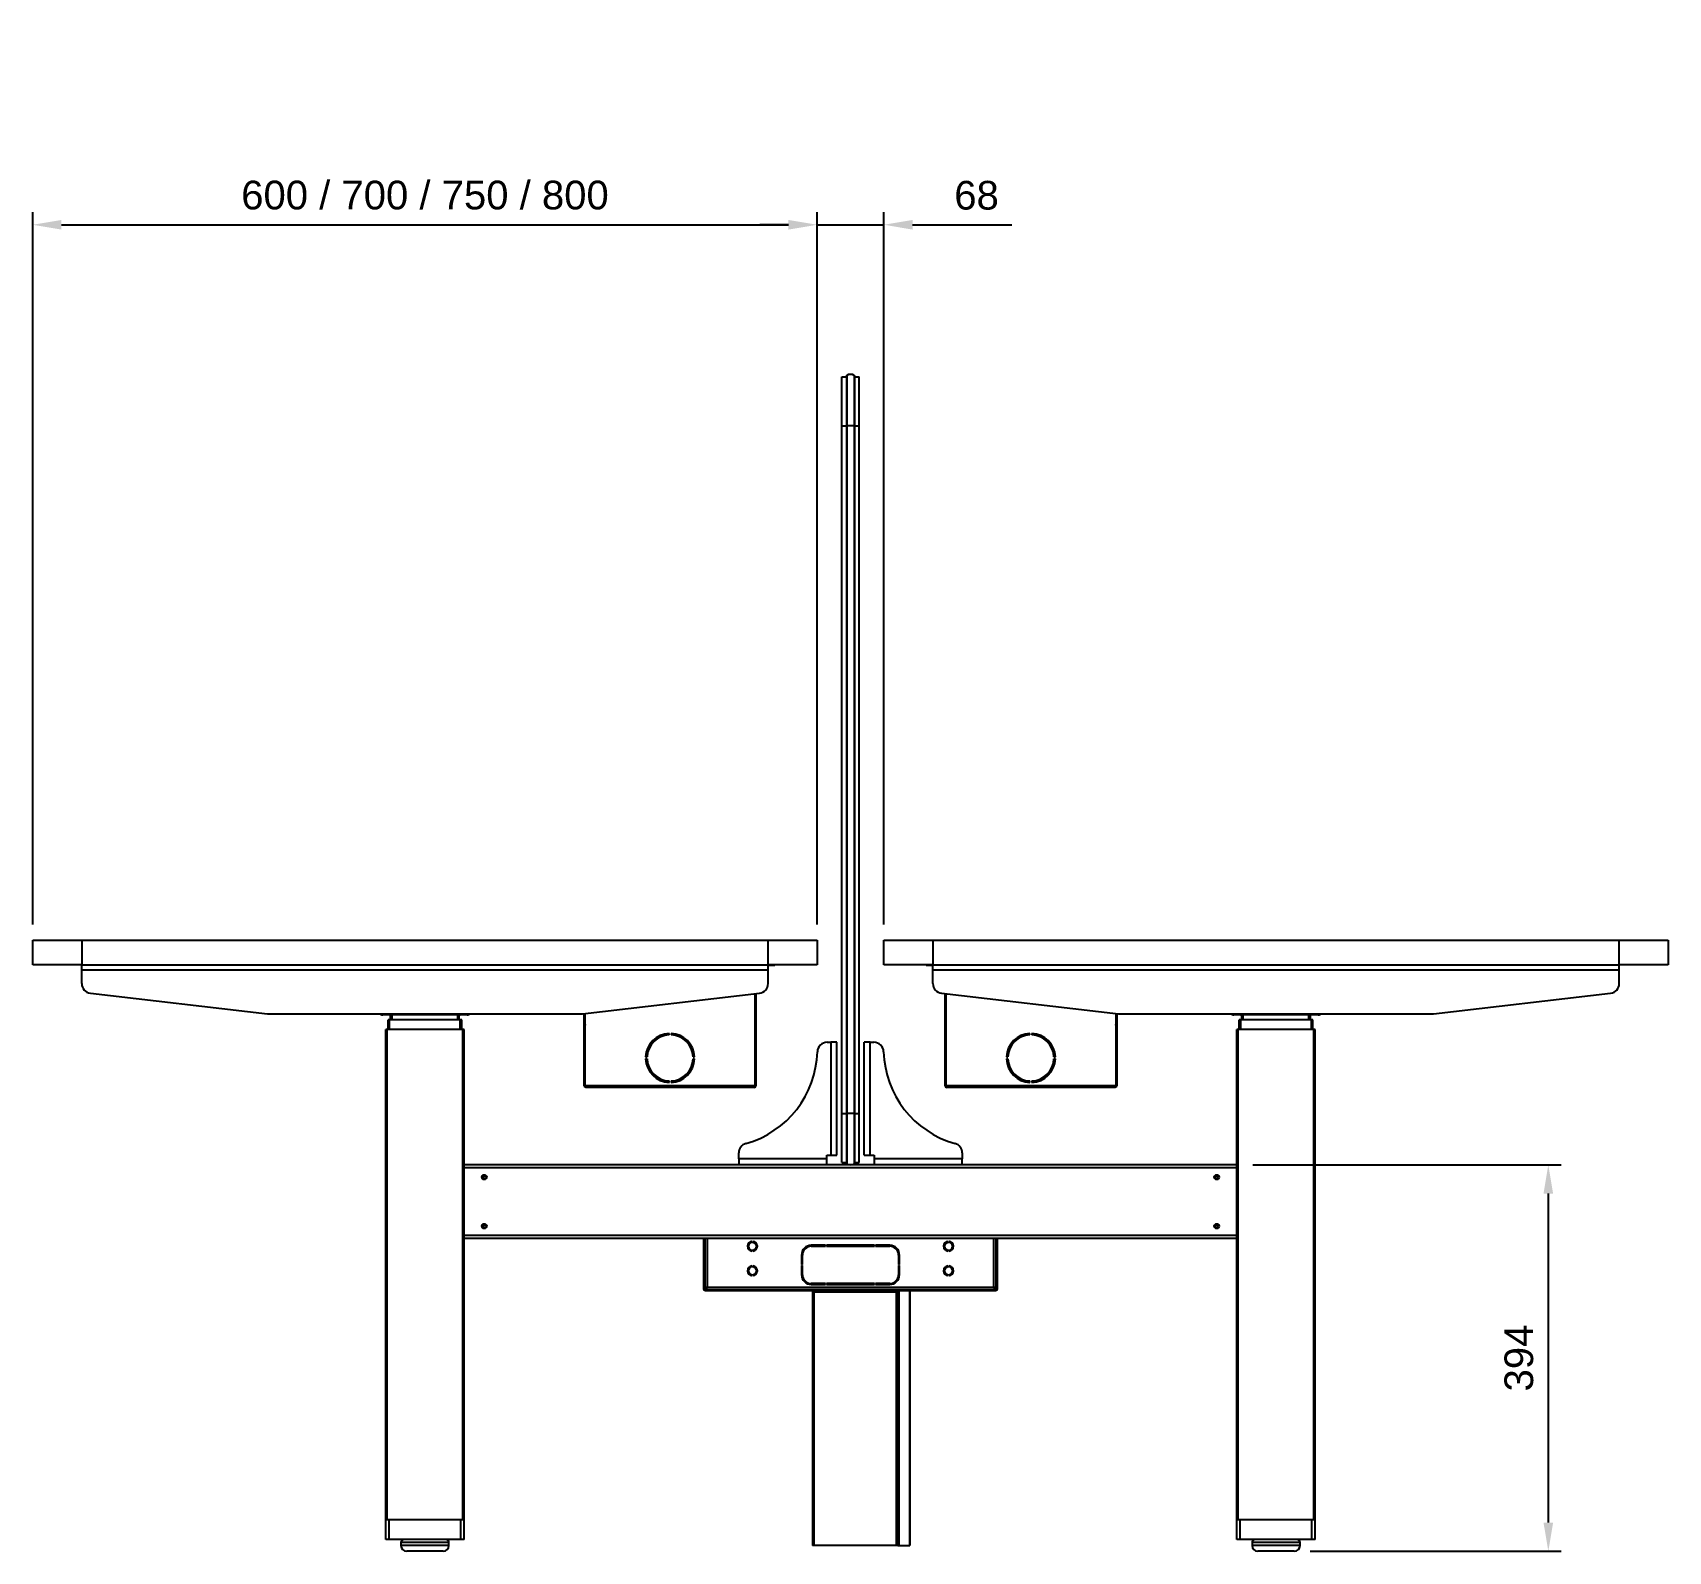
# Model space of a CAD drawing. Header units: millimetres. Extents: x -429 to 8084, y -321 to 4476.
# Drawn here: x 5208 to 6876, y 2891 to 4440 of the extents above; entities that cross this region are included whole.
import ezdxf

# ---------------------------------------------------------------- set-up
doc = ezdxf.new("R2010")
doc.units = ezdxf.units.MM
doc.header["$LTSCALE"] = 100
doc.layers.add('FURNISHERS', color=4, linetype='Continuous', lineweight=25)
doc.styles.get("Standard").update_dxf_attribs({"font": 'arial.ttf'})
doc.dimstyles.new('CGJ', dxfattribs={"dimscale": 13, "dimtxt": 2.25, "dimasz": 2.25, "dimexe": 1, "dimexo": 1.25, "dimgap": 1.15, "dimtad": 1, "dimtoh": 1, "dimdec": 1, "dimdsep": 46, "dimtxsty": 'Standard', "dimcen": 0, "dimclrd": 2, "dimclre": 2, "dimclrt": 2, "dimadec": 0, "dimazin": 0, "dimtfac": 1, "dimtdec": 1, "dimtmove": 0, "dimatfit": 0, "dimfxl": 1, "dimtolj": 1, "dimtzin": 0, "dimlwe": -1, "dimarcsym": 2})

# ---------------------------------------------------------------- blocks, each defined once
blk = doc.blocks.new('*D75')
at = {"layer": 'Defpoints', "color": 0, "transparency": 16777216}
for p in [(6007.8, 4244), (5207.8, 3514.5), (6007.8, 3514.5)]:
    blk.add_point(p, dxfattribs=at)
at = {"layer": 'FURNISHERS', "color": 2, "transparency": 16777216}
for p, q in [((5207.8, 3530.7), (5207.8, 4257)), ((6007.8, 3530.7), (6007.8, 4257))]:
    blk.add_line(p, q, dxfattribs=at)
at = {"layer": 'FURNISHERS', "color": 2, "lineweight": -2, "transparency": 16777216}
blk.add_line((5237, 4244), (5978.5, 4244), dxfattribs=at)
at = {"layer": 'FURNISHERS', "color": 2, "transparency": 16777216}
for points in [[(5237, 4248.9), (5237, 4239.1), (5207.8, 4244)], [(5978.5, 4248.9), (5978.5, 4239.1), (6007.8, 4244)]]:
    blk.add_solid(points, dxfattribs=at)
at = {"layer": 'FURNISHERS', "color": 2, "transparency": 16777216, "insert": (5607.8, 4274.1), "char_height": 29.25, "attachment_point": 5}
blk.add_mtext('\\A1;600 / 700 / 750 / 800', dxfattribs=at)
blk = doc.blocks.new('*D76')
at = {"layer": 'Defpoints', "color": 0, "transparency": 16777216}
for p in [(6435.8, 3285.5), (6494.3, 2891.5), (6753.4, 2891.5)]:
    blk.add_point(p, dxfattribs=at)
at = {"layer": 'FURNISHERS', "color": 2, "transparency": 16777216}
for p, q in [((6452, 3285.5), (6766.4, 3285.5)), ((6510.5, 2891.5), (6766.4, 2891.5))]:
    blk.add_line(p, q, dxfattribs=at)
at = {"layer": 'FURNISHERS', "color": 2, "lineweight": -2, "transparency": 16777216}
blk.add_line((6753.4, 3256.2), (6753.4, 2920.7), dxfattribs=at)
at = {"layer": 'FURNISHERS', "color": 2, "transparency": 16777216}
for points in [[(6748.5, 3256.2), (6758.3, 3256.2), (6753.4, 3285.5)], [(6748.5, 2920.7), (6758.3, 2920.7), (6753.4, 2891.5)]]:
    blk.add_solid(points, dxfattribs=at)
at = {"layer": 'FURNISHERS', "color": 2, "transparency": 16777216, "insert": (6723.5, 3088.5), "char_height": 29.25, "attachment_point": 5, "rotation": 90}
blk.add_mtext('\\A1;394', dxfattribs=at)
blk = doc.blocks.new('*D77')
at = {"layer": 'Defpoints', "color": 0, "transparency": 16777216}
for p in [(6075.8, 4244), (6007.8, 3514.5), (6075.8, 3514.5)]:
    blk.add_point(p, dxfattribs=at)
at = {"layer": 'FURNISHERS', "color": 2, "transparency": 16777216}
for p, q in [((6007.8, 3530.7), (6007.8, 4257)), ((6075.8, 3530.7), (6075.8, 4257))]:
    blk.add_line(p, q, dxfattribs=at)
at = {"layer": 'FURNISHERS', "color": 2, "lineweight": -2, "transparency": 16777216}
for p, q in [((5978.5, 4244), (5949.3, 4244)), ((6007.8, 4244), (6075.8, 4244)), ((6105, 4244), (6206.3, 4244))]:
    blk.add_line(p, q, dxfattribs=at)
at = {"layer": 'FURNISHERS', "color": 2, "transparency": 16777216}
for points in [[(5978.5, 4248.9), (5978.5, 4239.1), (6007.8, 4244)], [(6105, 4248.9), (6105, 4239.1), (6075.8, 4244)]]:
    blk.add_solid(points, dxfattribs=at)
at = {"layer": 'FURNISHERS', "color": 2, "transparency": 16777216, "insert": (6170.3, 4273.9), "char_height": 29.25, "attachment_point": 5}
blk.add_mtext('\\A1;68', dxfattribs=at)

msp = doc.modelspace()

# ---------------------------------------------------------------- linework, layer by layer
at = {"color": 7, "linetype": 'Continuous', "lineweight": -3}
for p, q in [((6032.75, 4038.96), (6032.75, 4088.96)), ((6032.75, 4088.96), (6037.75, 4088.96)), ((6037.75, 4089.96), (6037.75, 4038.96)), ((6037.99, 4090.38), (6037.99, 4038.96)), ((6045.51, 4090.38), (6045.51, 4038.96)), ((6045.75, 4089.96), (6045.75, 4038.96)), ((6045.75, 4088.96), (6050.75, 4088.96)), ((6050.75, 4038.96), (6050.75, 4088.96)), ((6032.75, 3337.96), (6032.75, 4038.96)), ((6032.75, 4038.96), (6037.75, 4038.96)), ((6037.99, 4038.96), (6037.75, 4038.96)), ((6037.75, 4038.96), (6037.75, 3337.96)), ((6045.51, 4038.96), (6037.99, 4038.96)), ((6037.99, 4038.96), (6037.99, 3337.96)), ((6045.51, 4038.96), (6045.51, 3337.96)), ((6045.75, 4038.96), (6045.51, 4038.96)), ((6045.75, 4038.96), (6045.75, 3337.96)), ((6045.75, 4038.96), (6050.75, 4038.96)), ((6050.75, 3337.96), (6050.75, 4038.96)), ((5207.75, 3489.46), (5207.75, 3514.46)), ((5207.75, 3514.46), (5257.75, 3514.46)), ((5257.75, 3514.46), (5257.75, 3489.46)), ((5257.75, 3514.46), (5957.75, 3514.46)), ((5957.75, 3489.46), (5957.75, 3514.46)), ((5957.75, 3514.46), (6007.75, 3514.46)), ((6007.75, 3514.46), (6007.75, 3489.46)), ((6075.75, 3489.46), (6075.75, 3514.46)), ((6075.75, 3514.46), (6125.75, 3514.46)), ((6125.75, 3514.46), (6125.75, 3489.46)), ((6125.75, 3514.46), (6825.75, 3514.46)), ((6825.75, 3489.46), (6825.75, 3514.46)), ((6825.75, 3514.46), (6875.75, 3514.46)), ((6875.75, 3514.46), (6875.75, 3489.46)), ((5257.75, 3489.46), (5207.75, 3489.46)), ((5257.75, 3489.46), (5957.75, 3489.46)), ((5257.75, 3484.46), (5257.75, 3489.46)), ((6007.75, 3489.46), (5957.75, 3489.46)), ((5957.75, 3484.46), (5957.75, 3489.46)), ((5959.45, 3488.66), (5957.75, 3488.66)), ((5959.45, 3488.66), (5959.45, 3489.46)), ((5964.45, 3488.66), (5959.45, 3488.66)), ((5964.45, 3489.46), (5964.45, 3488.66)), ((6125.75, 3489.46), (6075.75, 3489.46)), ((6119.05, 3488.66), (6119.05, 3489.46)), ((6124.05, 3488.66), (6119.05, 3488.66)), ((6124.05, 3489.46), (6124.05, 3488.66)), ((6125.75, 3488.66), (6124.05, 3488.66)), ((6125.75, 3489.46), (6825.75, 3489.46)), ((6125.75, 3484.46), (6125.75, 3489.46)), ((6875.75, 3489.46), (6825.75, 3489.46)), ((6825.75, 3484.46), (6825.75, 3489.46)), ((5257.75, 3470.37), (5257.75, 3484.46)), ((5257.75, 3484.46), (5957.75, 3484.46)), ((5957.75, 3470.37), (5957.75, 3484.46)), ((6125.75, 3470.37), (6125.75, 3484.46)), ((6125.75, 3484.46), (6825.75, 3484.46)), ((6825.75, 3470.37), (6825.75, 3484.46)), ((5266.6, 3460.43), (5447.18, 3439.52)), ((5768.32, 3439.52), (5948.9, 3460.43)), ((5944.25, 3459.89), (5944.25, 3366.06)), ((5944.45, 3459.92), (5944.45, 3366.06)), ((5945.25, 3460.01), (5945.25, 3366.06)), ((6134.6, 3460.43), (6315.18, 3439.52)), ((6138.25, 3366.06), (6138.25, 3460.01)), ((6139.05, 3366.06), (6139.05, 3459.92)), ((6139.25, 3366.06), (6139.25, 3459.89)), ((6636.32, 3439.52), (6816.9, 3460.43)), ((5448.33, 3439.46), (5767.17, 3439.46)), ((5571.82, 3438.46), (5564.75, 3438.46)), ((5571.82, 3439.46), (5571.82, 3438.46)), ((5643.68, 3438.46), (5571.82, 3438.46)), ((5572.75, 3433.46), (5572.75, 3438.46)), ((5574.25, 3433.46), (5574.25, 3438.46)), ((5641.25, 3433.46), (5641.25, 3438.46)), ((5642.75, 3433.46), (5642.75, 3438.46)), ((5643.68, 3439.46), (5643.68, 3438.46)), ((5650.75, 3438.46), (5643.68, 3438.46)), ((5770.25, 3366.06), (5770.25, 3439.75)), ((5771.05, 3366.06), (5771.05, 3439.84)), ((5771.25, 3366.06), (5771.25, 3439.86)), ((6312.25, 3439.86), (6312.25, 3366.06)), ((6312.45, 3439.84), (6312.45, 3366.06)), ((6313.25, 3439.75), (6313.25, 3366.06)), ((6316.33, 3439.46), (6635.17, 3439.46)), ((6439.82, 3438.46), (6432.75, 3438.46)), ((6439.82, 3439.46), (6439.82, 3438.46)), ((6511.68, 3438.46), (6439.82, 3438.46)), ((6440.75, 3433.46), (6440.75, 3438.46)), ((6442.25, 3433.46), (6442.25, 3438.46)), ((6509.25, 3433.46), (6509.25, 3438.46)), ((6510.75, 3433.46), (6510.75, 3438.46)), ((6511.68, 3439.46), (6511.68, 3438.46)), ((6518.75, 3438.46), (6511.68, 3438.46)), ((5567.75, 2923.46), (5567.75, 3423.46)), ((5569.25, 3423.46), (5567.75, 3423.46)), ((5569.25, 2923.46), (5569.25, 3423.46)), ((5646.25, 3423.46), (5569.25, 3423.46)), ((5570.25, 3423.46), (5570.25, 3433.46)), ((5571.75, 3433.46), (5570.25, 3433.46)), ((5571.75, 3423.46), (5571.75, 3433.46)), ((5643.75, 3433.46), (5571.75, 3433.46)), ((5643.75, 3423.46), (5643.75, 3433.46)), ((5645.25, 3433.46), (5643.75, 3433.46)), ((5645.25, 3423.46), (5645.25, 3433.46)), ((5646.25, 2923.46), (5646.25, 3423.46)), ((5647.75, 3423.46), (5646.25, 3423.46)), ((5647.75, 2923.46), (5647.75, 3423.46)), ((5856.75, 3417.94), (5856.75, 3419.44)), ((5858.75, 3419.44), (5858.75, 3417.94)), ((6224.75, 3417.94), (6224.75, 3419.44)), ((6226.75, 3419.44), (6226.75, 3417.94)), ((6435.75, 2923.46), (6435.75, 3423.46)), ((6437.25, 3423.46), (6435.75, 3423.46)), ((6437.25, 2923.46), (6437.25, 3423.46)), ((6514.25, 3423.46), (6437.25, 3423.46)), ((6438.25, 3423.46), (6438.25, 3433.46)), ((6439.75, 3433.46), (6438.25, 3433.46)), ((6439.75, 3423.46), (6439.75, 3433.46)), ((6511.75, 3433.46), (6439.75, 3433.46)), ((6511.75, 3423.46), (6511.75, 3433.46)), ((6513.25, 3433.46), (6511.75, 3433.46)), ((6513.25, 3423.46), (6513.25, 3433.46)), ((6514.25, 2923.46), (6514.25, 3423.46)), ((6515.75, 3423.46), (6514.25, 3423.46)), ((6515.75, 2923.46), (6515.75, 3423.46)), ((6017.95, 3410.46), (6021.75, 3410.46)), ((6021.75, 3410.46), (6021.75, 3295.46)), ((6027.75, 3410.46), (6021.75, 3410.46)), ((6027.75, 3295.46), (6027.75, 3410.46)), ((6055.75, 3295.46), (6055.75, 3410.46)), ((6061.75, 3410.46), (6055.75, 3410.46)), ((6061.75, 3295.46), (6061.75, 3410.46)), ((6061.75, 3410.46), (6065.55, 3410.46)), ((5832.77, 3395.46), (5834.27, 3395.46)), ((5834.27, 3393.46), (5832.77, 3393.46)), ((5881.23, 3395.46), (5882.73, 3395.46)), ((5882.73, 3393.46), (5881.23, 3393.46)), ((6200.77, 3395.46), (6202.27, 3395.46)), ((6202.27, 3393.46), (6200.77, 3393.46)), ((6249.23, 3395.46), (6250.73, 3395.46)), ((6250.73, 3393.46), (6249.23, 3393.46)), ((5856.75, 3369.48), (5856.75, 3370.98)), ((5858.75, 3370.98), (5858.75, 3369.48)), ((6224.75, 3369.48), (6224.75, 3370.98)), ((6226.75, 3370.98), (6226.75, 3369.48)), ((5770.25, 3366.06), (5771.05, 3366.06)), ((5944.25, 3366.06), (5771.25, 3366.06)), ((5943.65, 3364.46), (5771.85, 3364.46)), ((5944.45, 3366.06), (5945.25, 3366.06)), ((6138.25, 3366.06), (6139.05, 3366.06)), ((6312.25, 3366.06), (6139.25, 3366.06)), ((6311.65, 3364.46), (6139.85, 3364.46)), ((6312.45, 3366.06), (6313.25, 3366.06)), ((6032.75, 3287.96), (6032.75, 3337.96)), ((6032.75, 3337.96), (6037.75, 3337.96)), ((6037.99, 3337.96), (6037.75, 3337.96)), ((6037.75, 3337.96), (6037.75, 3286.96)), ((6045.51, 3337.96), (6037.99, 3337.96)), ((6037.99, 3337.96), (6037.99, 3286.53)), ((6045.51, 3337.96), (6045.51, 3286.53)), ((6045.75, 3337.96), (6045.51, 3337.96)), ((6045.75, 3337.96), (6045.75, 3286.96)), ((6045.75, 3337.96), (6050.75, 3337.96)), ((6050.75, 3287.96), (6050.75, 3337.96)), ((5927.75, 3291.46), (5927.75, 3297.59)), ((6017.75, 3291.46), (5927.75, 3291.46)), ((5927.75, 3291.46), (5927.75, 3285.46)), ((6017.75, 3295.46), (6021.75, 3295.46)), ((6017.75, 3291.46), (6017.75, 3295.46)), ((6017.75, 3285.46), (6017.75, 3291.46)), ((6021.75, 3295.46), (6027.75, 3295.46)), ((6032.75, 3287.96), (6037.75, 3287.96)), ((6045.75, 3287.96), (6050.75, 3287.96)), ((6055.75, 3295.46), (6061.75, 3295.46)), ((6061.75, 3295.46), (6065.75, 3295.46)), ((6065.75, 3295.46), (6065.75, 3291.46)), ((6155.75, 3291.46), (6065.75, 3291.46)), ((6065.75, 3291.46), (6065.75, 3285.46)), ((6155.75, 3297.59), (6155.75, 3291.46)), ((6155.75, 3285.46), (6155.75, 3291.46)), ((6435.75, 3285.46), (5647.75, 3285.46)), ((6435.75, 3282.46), (5647.75, 3282.46)), ((6435.75, 3213.46), (5647.75, 3213.46)), ((6435.75, 3210.46), (5647.75, 3210.46)), ((5891.75, 3210.46), (5891.75, 3159.46)), ((5892.75, 3210.46), (5892.75, 3159.46)), ((5893.25, 3210.46), (5893.25, 3159.83)), ((5895.65, 3210.46), (5895.65, 3160.86)), ((5941.25, 3206.43), (5941.25, 3207.43)), ((5942.25, 3207.43), (5942.25, 3206.43)), ((6016.25, 3203.46), (6001.75, 3203.46)), ((6016.25, 3202.46), (6016.25, 3203.46)), ((6017.25, 3203.46), (6017.25, 3202.46)), ((6066.25, 3203.46), (6017.25, 3203.46)), ((6066.25, 3202.46), (6066.25, 3203.46)), ((6081.75, 3203.46), (6067.25, 3203.46)), ((6067.25, 3203.46), (6067.25, 3202.46)), ((6141.25, 3206.43), (6141.25, 3207.43)), ((6142.25, 3207.43), (6142.25, 3206.43)), ((6187.85, 3160.86), (6187.85, 3210.46)), ((6190.25, 3159.83), (6190.25, 3210.46)), ((6190.75, 3159.46), (6190.75, 3210.46)), ((6191.75, 3159.46), (6191.75, 3210.46)), ((5941.25, 3197.49), (5941.25, 3198.49)), ((5942.25, 3198.49), (5942.25, 3197.49)), ((5991.75, 3193.46), (5991.75, 3183.96)), ((5992.75, 3183.96), (5992.75, 3193.46)), ((6001.75, 3202.46), (6016.25, 3202.46)), ((6017.25, 3202.46), (6066.25, 3202.46)), ((6067.25, 3202.46), (6081.75, 3202.46)), ((6090.75, 3193.46), (6090.75, 3183.96)), ((6091.75, 3183.96), (6091.75, 3193.46)), ((6141.25, 3197.49), (6141.25, 3198.49)), ((6142.25, 3198.49), (6142.25, 3197.49)), ((5941.25, 3181.43), (5941.25, 3182.43)), ((5941.25, 3172.49), (5941.25, 3173.49)), ((5942.25, 3182.43), (5942.25, 3181.43)), ((5942.25, 3173.49), (5942.25, 3172.49)), ((5991.75, 3183.96), (5992.75, 3183.96)), ((5992.75, 3182.96), (5991.75, 3182.96)), ((5991.75, 3182.96), (5991.75, 3173.46)), ((5992.75, 3173.46), (5992.75, 3182.96)), ((6090.75, 3183.96), (6091.75, 3183.96)), ((6091.75, 3182.96), (6090.75, 3182.96)), ((6090.75, 3182.96), (6090.75, 3173.46)), ((6091.75, 3173.46), (6091.75, 3182.96)), ((6141.25, 3181.43), (6141.25, 3182.43)), ((6141.25, 3172.49), (6141.25, 3173.49)), ((6142.25, 3182.43), (6142.25, 3181.43)), ((6142.25, 3173.49), (6142.25, 3172.49)), ((5891.75, 3159.46), (5892.75, 3159.46)), ((5893.25, 3159.83), (5894.45, 3159.83)), ((5893.75, 3158.46), (5893.75, 3157.46)), ((5893.75, 3158.46), (6189.75, 3158.46)), ((5893.75, 3157.46), (6189.75, 3157.46)), ((5894.63, 3158.46), (5894.63, 3159.66)), ((5895.65, 3160.86), (6187.85, 3160.86)), ((6016.25, 3164.46), (6001.75, 3164.46)), ((6001.75, 3163.46), (6016.25, 3163.46)), ((6002.9, 3157.46), (6002.9, 3155.86)), ((6002.9, 3155.86), (6002.9, 2897.46)), ((6004.5, 3155.86), (6002.9, 3155.86)), ((6003.7, 3157.46), (6003.7, 3155.86)), ((6004.5, 3156.66), (6004.5, 3157.46)), ((6007.5, 3156.66), (6004.5, 3156.66)), ((6004.5, 3156.66), (6004.5, 3155.86)), ((6004.5, 3155.86), (6088.3, 3155.86)), ((6004.5, 3155.86), (6004.5, 2897.46)), ((6007.5, 3157.46), (6007.5, 3156.66)), ((6085.3, 3156.66), (6007.5, 3156.66)), ((6016.25, 3163.46), (6016.25, 3164.46)), ((6066.25, 3164.46), (6017.25, 3164.46)), ((6017.25, 3164.46), (6017.25, 3163.46)), ((6017.25, 3163.46), (6066.25, 3163.46)), ((6066.25, 3163.46), (6066.25, 3164.46)), ((6081.75, 3164.46), (6067.25, 3164.46)), ((6067.25, 3164.46), (6067.25, 3163.46)), ((6067.25, 3163.46), (6081.75, 3163.46)), ((6085.3, 3156.66), (6085.3, 3157.46)), ((6088.3, 3156.66), (6085.3, 3156.66)), ((6088.3, 3157.46), (6088.3, 3156.66)), ((6088.3, 3155.86), (6088.3, 3156.66)), ((6088.3, 3155.86), (6088.3, 2897.46)), ((6089.9, 3155.86), (6088.3, 3155.86)), ((6089.1, 3157.46), (6089.1, 3155.86)), ((6089.9, 3157.46), (6089.9, 3155.86)), ((6089.9, 3155.86), (6089.9, 2897.46)), ((6090.9, 3157.46), (6090.9, 2897.46)), ((6101.9, 3157.46), (6101.9, 2897.46)), ((6102.2, 3157.46), (6102.2, 2897.46)), ((6188.87, 3158.46), (6188.87, 3159.66)), ((6190.25, 3159.83), (6189.05, 3159.83)), ((6189.75, 3157.46), (6189.75, 3158.46)), ((6190.75, 3159.46), (6191.75, 3159.46)), ((5569.25, 2923.46), (5567.75, 2923.46)), ((5567.75, 2903.46), (5567.75, 2923.46)), ((5646.25, 2923.46), (5569.25, 2923.46)), ((5571.25, 2903.46), (5571.25, 2923.46)), ((5644.25, 2923.46), (5571.25, 2923.46)), ((5644.25, 2903.46), (5644.25, 2923.46)), ((5647.75, 2923.46), (5646.25, 2923.46)), ((5647.75, 2903.46), (5647.75, 2923.46)), ((6435.75, 2903.46), (6435.75, 2923.46)), ((6437.25, 2923.46), (6435.75, 2923.46)), ((6514.25, 2923.46), (6437.25, 2923.46)), ((6439.25, 2903.46), (6439.25, 2923.46)), ((6512.25, 2923.46), (6439.25, 2923.46)), ((6512.25, 2903.46), (6512.25, 2923.46)), ((6515.75, 2923.46), (6514.25, 2923.46)), ((6515.75, 2903.46), (6515.75, 2923.46)), ((5571.25, 2903.46), (5567.75, 2903.46)), ((5644.25, 2903.46), (5571.25, 2903.46)), ((5647.75, 2903.46), (5644.25, 2903.46)), ((6439.25, 2903.46), (6435.75, 2903.46)), ((6512.25, 2903.46), (6439.25, 2903.46)), ((6515.75, 2903.46), (6512.25, 2903.46)), ((5583.25, 2900.46), (5583.25, 2897.46)), ((5632.25, 2900.46), (5583.25, 2900.46)), ((5632.25, 2897.46), (5583.25, 2897.46)), ((5626.25, 2891.46), (5589.25, 2891.46)), ((5632.25, 2897.46), (5632.25, 2900.46)), ((6004.5, 2897.46), (6002.9, 2897.46)), ((6088.3, 2897.46), (6004.5, 2897.46)), ((6089.9, 2897.46), (6088.3, 2897.46)), ((6089.9, 2897.46), (6090.9, 2897.46)), ((6090.9, 2897.46), (6101.9, 2897.46)), ((6101.9, 2897.46), (6102.2, 2897.46)), ((6451.25, 2900.46), (6451.25, 2897.46)), ((6500.25, 2900.46), (6451.25, 2900.46)), ((6500.25, 2897.46), (6451.25, 2897.46)), ((6494.25, 2891.46), (6457.25, 2891.46)), ((6500.25, 2897.46), (6500.25, 2900.46))]:
    msp.add_line(p, q, dxfattribs=at)
at = {"color": 7, "linetype": 'Continuous', "lineweight": -3, "flags": 128}
for points in [[(5771.05, 3429.34), (5771.24, 3429.44), (5771.25, 3429.44)], [(5944.25, 3429.44), (5944.26, 3429.44), (5944.45, 3429.34)], [(6139.05, 3429.34), (6139.24, 3429.44), (6139.25, 3429.44)], [(6312.25, 3429.44), (6312.26, 3429.44), (6312.45, 3429.34)]]:
    msp.add_lwpolyline(points, dxfattribs=at)
at = {"color": 7, "linetype": 'Continuous', "lineweight": -3}
for centre, radius in [((5668.25, 3272.96), 2.5), ((5668.25, 3272.96), 1.25), ((6415.25, 3272.96), 2.5), ((6415.25, 3272.96), 1.25), ((5668.25, 3222.96), 2.5), ((5668.25, 3222.96), 1.25), ((6415.25, 3222.96), 2.5), ((6415.25, 3222.96), 1.25)]:
    msp.add_circle(centre, radius, dxfattribs=at)
for centre, radius, start, end in [((6038.25, 4089.96), 0.5, 121.89079, 180), ((6041.75, 4084.33), 7.12, 58.10921, 121.89079), ((6045.25, 4089.96), 0.5, 0, 58.10921), ((5267.75, 3470.37), 10, 180, 263.39516), ((5947.75, 3470.37), 10, 276.60484, 0), ((6135.75, 3470.37), 10, 180, 263.39516), ((6815.75, 3470.37), 10, 276.60484, 0), ((5448.33, 3449.46), 10, 263.39516, 270), ((5564.75, 3443.46), 5, 233.1301, 270), ((5564.86, 3441.45), 2.99, 221.69327, 267.82793), ((5571.94, 3441.45), 2.99, 221.69327, 267.82793), ((5643.57, 3441.45), 2.99, 272.17207, 318.30673), ((5650.75, 3443.46), 5, 270, 306.8699), ((5650.64, 3441.45), 2.99, 272.17207, 318.30673), ((5767.17, 3449.46), 10, 270, 276.60484), ((6316.33, 3449.46), 10, 263.39516, 270), ((6432.75, 3443.46), 5, 233.1301, 270), ((6432.86, 3441.45), 2.99, 221.69327, 267.82793), ((6439.94, 3441.45), 2.99, 221.69327, 267.82793), ((6511.57, 3441.45), 2.99, 272.17207, 318.30673), ((6518.75, 3443.46), 5, 270, 306.8699), ((6518.64, 3441.45), 2.99, 272.17207, 318.30673), ((6635.17, 3449.46), 10, 270, 276.60484), ((5771.85, 3427.96), 0.8, 138.59038, 180), ((5857.75, 3394.46), 25, 92.29244, 177.70756), ((5857.75, 3394.46), 25, 2.29244, 87.70756), ((5943.65, 3427.96), 0.8, 0, 41.40962), ((6139.85, 3427.96), 0.8, 138.59038, 180), ((6225.75, 3394.46), 25, 92.29244, 177.70756), ((6225.75, 3394.46), 25, 2.29244, 87.70756), ((6311.65, 3427.96), 0.8, 0, 41.40962), ((5857.75, 3394.46), 23.5, 92.43885, 177.56115), ((5857.75, 3394.46), 23.5, 2.43885, 87.56115), ((6017.95, 3400.46), 10, 90, 178.42212), ((6065.55, 3400.46), 10, 1.57788, 90), ((6225.75, 3394.46), 23.5, 92.43885, 177.56115), ((6225.75, 3394.46), 23.5, 2.43885, 87.56115), ((5857.75, 3394.46), 25, 182.29244, 267.70756), ((5857.75, 3394.46), 23.5, 182.43885, 267.56115), ((5857.75, 3394.46), 23.5, 272.43885, 357.56115), ((5857.75, 3394.46), 25, 272.29244, 357.70756), ((5907.99, 3403.49), 100, 285.69496, 358.42212), ((6175.51, 3403.49), 100, 181.57788, 254.30504), ((6225.75, 3394.46), 25, 182.29244, 267.70756), ((6225.75, 3394.46), 23.5, 182.43885, 267.56115), ((6225.75, 3394.46), 25, 272.29244, 357.70756), ((6225.75, 3394.46), 23.5, 272.43885, 357.56115), ((5771.85, 3366.06), 1.6, 180, 270), ((5771.85, 3366.06), 0.8, 180, 236.02018), ((5943.65, 3366.06), 1.6, 270, 0), ((5943.65, 3366.06), 0.8, 303.9456, 0), ((6139.85, 3366.06), 1.6, 180, 270), ((6139.85, 3366.06), 0.8, 180, 236.02018), ((6311.65, 3366.06), 1.6, 270, 0), ((6311.65, 3366.06), 0.8, 303.93942, 0), ((5937.75, 3297.59), 10, 105.69496, 180), ((6145.75, 3297.59), 10, 0, 74.30504), ((6038.25, 3286.96), 0.5, 180, 238.10921), ((6041.75, 3292.58), 7.12, 238.10921, 301.89079), ((6045.25, 3286.96), 0.5, 301.89079, 360), ((5941.75, 3202.46), 4.99, 95.74641, 264.25359), ((5941.75, 3202.46), 4.74, 96.05135, 263.94865), ((5941.75, 3202.46), 4, 97.18076, 262.81924), ((5941.75, 3202.46), 4.99, 275.74641, 84.25359), ((5941.75, 3202.46), 4.74, 276.05135, 83.94865), ((5941.75, 3202.46), 4, 277.18076, 82.81924), ((6001.75, 3193.46), 10, 90, 180), ((6081.75, 3193.46), 10, 0, 90), ((6141.75, 3202.46), 4.99, 95.74641, 264.25359), ((6141.75, 3202.46), 4.74, 96.05135, 263.94865), ((6141.75, 3202.46), 4, 97.18076, 262.81924), ((6141.75, 3202.46), 4.99, 275.74641, 84.25359), ((6141.75, 3202.46), 4.74, 276.05135, 83.94865), ((6141.75, 3202.46), 4, 277.18076, 82.81924), ((6001.75, 3193.46), 9, 90, 180), ((6081.75, 3193.46), 9, 0, 90), ((5941.75, 3177.46), 4.99, 95.74641, 264.25359), ((5941.75, 3177.46), 4.74, 96.05135, 263.94865), ((5941.75, 3177.46), 4, 97.18076, 262.81924), ((5941.75, 3177.46), 4.99, 275.74641, 84.25359), ((5941.75, 3177.46), 4.74, 276.05135, 83.94865), ((5941.75, 3177.46), 4, 277.18076, 82.81924), ((6001.75, 3173.46), 10, 180, 270), ((6001.75, 3173.46), 9, 180, 270), ((6081.75, 3173.46), 9, 270, 0), ((6081.75, 3173.46), 10, 270, 0), ((6141.75, 3177.46), 4.99, 95.74641, 264.25359), ((6141.75, 3177.46), 4.74, 96.05135, 263.94865), ((6141.75, 3177.46), 4, 97.18076, 262.81924), ((6141.75, 3177.46), 4.99, 275.74641, 84.25359), ((6141.75, 3177.46), 4.74, 276.05135, 83.94865), ((6141.75, 3177.46), 4, 277.18076, 82.81924), ((5893.75, 3159.46), 2, 180, 270), ((5893.75, 3159.46), 1, 180, 270), ((6189.75, 3159.46), 1, 270, 0), ((6189.75, 3159.46), 2, 270, 0), ((5586.25, 2900.46), 3, 90, 180), ((5629.25, 2900.46), 3, 0, 90), ((6454.25, 2900.46), 3, 90, 180), ((6497.25, 2900.46), 3, 0, 90), ((5589.25, 2897.46), 6, 180, 270), ((5626.25, 2897.46), 6, 270, 0), ((6457.25, 2897.46), 6, 180, 270), ((6494.25, 2897.46), 6, 270, 0)]:
    msp.add_arc(centre, radius, start, end, dxfattribs=at)
for points, knots in [([(5771.85, 3364.46), (5771.81, 3364.48), (5771.72, 3364.51), (5771.59, 3364.81), (5771.45, 3365.23), (5771.34, 3365.68), (5771.27, 3365.96), (5771.25, 3366.06)], [0, 0, 0, 0, 0.2207426, 0.4415058, 0.662269, 0.883032, 1, 1, 1, 1]), ([(5944.25, 3366.06), (5944.21, 3365.87), (5944.12, 3365.5), (5943.99, 3365.01), (5943.85, 3364.65), (5943.74, 3364.48), (5943.67, 3364.46), (5943.65, 3364.46)], [0, 0, 0, 0, 0.2207426, 0.4415058, 0.662269, 0.883032, 1, 1, 1, 1]), ([(6139.85, 3364.46), (6139.81, 3364.48), (6139.72, 3364.51), (6139.59, 3364.81), (6139.45, 3365.23), (6139.34, 3365.68), (6139.27, 3365.96), (6139.25, 3366.06)], [0, 0, 0, 0, 0.2207426, 0.4415058, 0.662269, 0.883032, 1, 1, 1, 1]), ([(6312.25, 3366.06), (6312.21, 3365.87), (6312.12, 3365.5), (6311.99, 3365.01), (6311.85, 3364.65), (6311.74, 3364.48), (6311.67, 3364.46), (6311.65, 3364.46)], [0, 0, 0, 0, 0.2207426, 0.4415058, 0.662269, 0.883032, 1, 1, 1, 1]), ([(5895.65, 3160.86), (5895.37, 3160.78), (5894.81, 3160.63), (5894.07, 3160.4), (5893.53, 3160.17), (5893.28, 3159.98), (5893.26, 3159.87), (5893.25, 3159.83)], [0, 0, 0, 0, 0.222483, 0.4449936, 0.6675043, 0.8900148, 1, 1, 1, 1]), ([(5895.65, 3160.86), (5895.47, 3160.76), (5895.14, 3160.58), (5894.74, 3160.31), (5894.5, 3160.07), (5894.47, 3159.91), (5894.45, 3159.83)], [0, 0, 0, 0, 0.2867804, 0.5315635, 0.7762578, 1, 1, 1, 1]), ([(5894.63, 3158.46), (5894.7, 3158.49), (5894.86, 3158.54), (5895.08, 3158.99), (5895.31, 3159.64), (5895.5, 3160.3), (5895.61, 3160.72), (5895.65, 3160.86)], [0, 0, 0, 0, 0.222483, 0.4449936, 0.6675043, 0.8900148, 1, 1, 1, 1]), ([(5894.63, 3159.66), (5894.73, 3159.68), (5894.91, 3159.73), (5895.17, 3160.04), (5895.42, 3160.42), (5895.57, 3160.72), (5895.65, 3160.86)], [0, 0, 0, 0, 0.2867804, 0.5315635, 0.7762578, 1, 1, 1, 1]), ([(6190.25, 3159.83), (6190.22, 3159.91), (6190.17, 3160.06), (6189.72, 3160.29), (6189.07, 3160.52), (6188.4, 3160.71), (6187.99, 3160.82), (6187.85, 3160.86)], [0, 0, 0, 0, 0.222483, 0.4449936, 0.6675043, 0.8900148, 1, 1, 1, 1]), ([(6189.05, 3159.83), (6189.03, 3159.93), (6188.98, 3160.11), (6188.67, 3160.38), (6188.29, 3160.62), (6187.99, 3160.78), (6187.85, 3160.86)], [0, 0, 0, 0, 0.2867804, 0.5315635, 0.7762578, 1, 1, 1, 1]), ([(6187.85, 3160.86), (6187.93, 3160.58), (6188.08, 3160.02), (6188.31, 3159.28), (6188.53, 3158.74), (6188.72, 3158.49), (6188.84, 3158.47), (6188.87, 3158.46)], [0, 0, 0, 0, 0.222483, 0.4449936, 0.6675043, 0.8900148, 1, 1, 1, 1]), ([(6187.85, 3160.86), (6187.95, 3160.68), (6188.13, 3160.34), (6188.39, 3159.95), (6188.64, 3159.7), (6188.8, 3159.67), (6188.87, 3159.66)], [0, 0, 0, 0, 0.2867804, 0.5315635, 0.7762578, 1, 1, 1, 1])]:
    msp.add_open_spline(points, degree=3, knots=knots, dxfattribs=at)

# ---------------------------------------------------------------- dimensions: what is measured, and where the dimension line sits
at = {"layer": 'FURNISHERS'}
dim = msp.add_linear_dim(base=(6007.75, 4244.01), p1=(5207.75, 3514.46), p2=(6007.75, 3514.46), text='600 / 700 / 750 / <>', dimstyle='CGJ', dxfattribs=at)
dim.commit()
dim.dimension.update_dxf_attribs({"geometry": '*D75', "text_midpoint": (5607.75, 4274.08)})
dim = msp.add_linear_dim(base=(6075.75, 4244.01), p1=(6007.75, 3514.46), p2=(6075.75, 3514.46), dimstyle='CGJ', dxfattribs=at)
dim.commit()
dim.dimension.update_dxf_attribs({"geometry": '*D77', "text_midpoint": (6170.26, 4273.89)})
dim = msp.add_linear_dim(base=(6753.4, 2891.46), p1=(6435.75, 3285.46), p2=(6494.25, 2891.46), angle=90, dimstyle='CGJ', dxfattribs=at)
dim.commit()
dim.dimension.update_dxf_attribs({"geometry": '*D76', "text_midpoint": (6723.51, 3088.46)})

doc.saveas('drawing.dxf')
